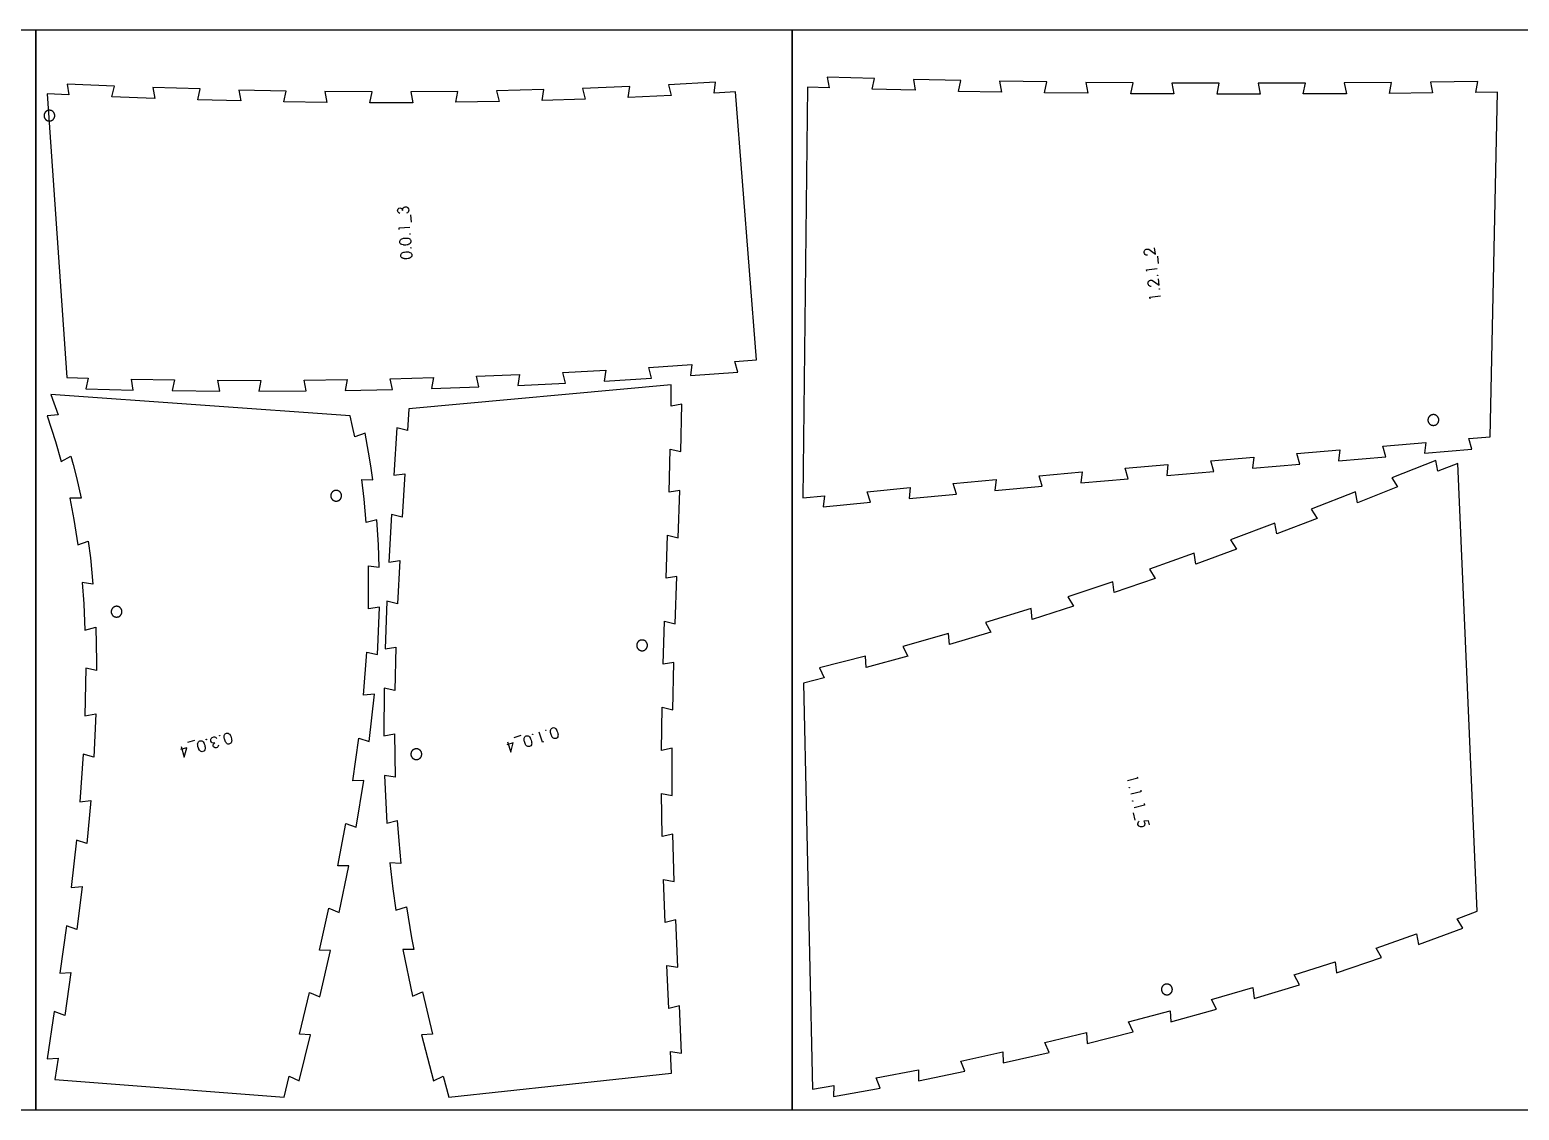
# Model space of a CAD drawing. Header units: millimetres. Extents: x 0 to 7990, y -2108 to -1000.
# Drawn here: x 4195 to 5573, y -2000 to -1000 of the extents above; entities that cross this region are included whole.
import ezdxf

# ---------------------------------------------------------------- set-up
doc = ezdxf.new("R2010")
doc.units = ezdxf.units.MM
doc.header["$MEASUREMENT"] = 0
for name, color, linetype, true_color in [('Default', 18, 'Continuous', 0x000000), ('nest$l_engrave_text', 5, 'Continuous', 0x0000ff), ('nest$l_inner_cut', 3, 'Continuous', 0x00ff00), ('nest$l_outer_cut', 1, 'Continuous', 0xff0000)]:
    doc.layers.add(name, color=color, linetype=linetype, true_color=true_color)

msp = doc.modelspace()

# ---------------------------------------------------------------- linework, layer by layer
at = {"layer": 'Default'}
for points in [[(3500, -2000), (3500, -1000), (4200, -1000), (4200, -2000)], [(4200, -2000), (4200, -1000), (4900, -1000), (4900, -2000)], [(4900, -2000), (4900, -1000), (5600, -1000), (5600, -2000)]]:
    msp.add_lwpolyline(points, close=True, dxfattribs=at)
at = {"layer": 'nest$l_engrave_text'}
for points in [[(4536.9, -1169.9), (4536.1, -1169.4), (4535.5, -1168.9), (4535.1, -1168.3), (4534.9, -1167.4), (4535, -1166.5), (4535.4, -1165.7), (4536.1, -1165.1), (4537, -1164.8), (4537.9, -1165), (4538.7, -1165.5), (4539.2, -1166.3), (4539.5, -1167.2), (4539.7, -1165.8), (4540.2, -1164.7), (4540.9, -1164.1), (4541.8, -1163.8), (4542.5, -1163.9), (4543.2, -1164), (4543.8, -1164.3), (4544.3, -1164.7), (4544.9, -1165.7), (4545.2, -1167.1), (4545.1, -1168), (4544.6, -1168.8), (4544.1, -1169.3), (4543.2, -1169.8)], [(4547.8, -1178.1), (4547.3, -1171.3)], [(4536.4, -1184.8), (4536.3, -1183.4), (4546.1, -1182.7)], [(5228.9, -1208.7), (5228.4, -1208.6), (5227.7, -1208.5), (5227.2, -1208.2), (5226.7, -1207.9), (5226.2, -1207.1), (5225.8, -1206.2), (5225.8, -1205.6), (5225.9, -1205.1), (5226, -1204.6), (5226.3, -1204.1), (5227.2, -1203.3), (5227.7, -1203), (5228.2, -1202.9), (5229.1, -1202.9), (5229.4, -1203), (5229.6, -1203), (5230, -1203.2), (5236.2, -1207.6), (5235.5, -1201.8)], [(5239.2, -1216.2), (5238.4, -1209.5)], [(5228.3, -1223.5), (5228.1, -1222.1), (5237.8, -1220.9)], [(5232.4, -1237.6), (5231.9, -1237.5), (5231.2, -1237.3), (5230.7, -1237.1), (5230.3, -1236.7), (5229.7, -1236), (5229.4, -1235), (5229.3, -1234.5), (5229.4, -1233.9), (5229.6, -1233.4), (5229.9, -1232.9), (5230.7, -1232.1), (5231.2, -1231.9), (5231.7, -1231.7), (5232.7, -1231.8), (5233, -1231.8), (5233.1, -1231.9), (5233.5, -1232.1), (5239.7, -1236.4), (5239, -1230.6)], [(5231.4, -1248.9), (5231.2, -1247.5), (5240.9, -1246.3)], [(4648.9, -1653.2), (4642.4, -1655.2)], [(4670.3, -1659), (4668.9, -1659.5), (4666, -1650.1)], [(4334.5, -1663.4), (4337.3, -1673.1), (4339.8, -1664.5), (4333.9, -1666.2)], [(4346.9, -1657.8), (4340.4, -1659.6)], [(4369.1, -1662.1), (4368.7, -1663), (4368.4, -1663.6), (4367.9, -1664.2), (4367.1, -1664.5), (4366.2, -1664.6), (4365.3, -1664.4), (4364.5, -1663.8), (4364.1, -1663), (4364.1, -1662.1), (4364.4, -1661.3), (4365.1, -1660.6), (4365.9, -1660.1), (4364.5, -1660.2), (4363.4, -1659.9), (4362.6, -1659.4), (4362.2, -1658.5), (4362, -1657.8), (4362, -1657.1), (4362.2, -1656.5), (4362.5, -1655.9), (4363.3, -1655.1), (4364.7, -1654.5), (4365.5, -1654.4), (4366.4, -1654.7), (4367, -1655.2), (4367.7, -1655.9)], [(4636.6, -1659.1), (4639.6, -1668.7), (4641.9, -1660.1), (4636.1, -1661.9)], [(5219.5, -1691.4), (5219.9, -1692.8), (5210.4, -1695.2)], [(5222.6, -1703.8), (5222.9, -1705.2), (5213.5, -1707.6)], [(5225.7, -1716.2), (5226, -1717.6), (5216.5, -1720)], [(5215.7, -1724.8), (5217.3, -1731.4)], [(5230.7, -1735.9), (5229.8, -1732.3), (5225.5, -1732.4), (5225.8, -1733), (5226.1, -1733.8), (5226.3, -1734.6), (5226.3, -1735.2), (5226.2, -1735.9), (5226, -1736.5), (5225.5, -1737.1), (5224.8, -1737.5), (5224.1, -1737.7), (5223.3, -1737.8), (5222.5, -1737.7), (5221.7, -1737.5), (5221, -1737), (5220.5, -1736.4), (5220.1, -1735.5), (5220.1, -1734.8), (5220.2, -1733.9), (5220.6, -1733.1), (5220.9, -1732.7), (5221.2, -1732.5), (5221.3, -1732.4)]]:
    msp.add_lwpolyline(points, dxfattribs=at)
for points in [[(4546.9, -1197.3), (4546.4, -1197.8), (4545.7, -1198.4), (4544.7, -1198.8), (4544.6, -1198.8), (4544.4, -1198.9), (4544.1, -1198.9), (4543.7, -1199), (4542.4, -1199.2), (4541.2, -1199.2), (4540.7, -1199.2), (4540.3, -1199.1), (4540.1, -1199.1), (4540, -1199.1), (4538.8, -1198.8), (4538.3, -1198.5), (4538, -1198.3), (4537.4, -1197.7), (4537.1, -1197.1), (4536.9, -1196.4), (4537, -1195.6), (4537.2, -1194.9), (4537.6, -1194.3), (4538.3, -1193.8), (4538.9, -1193.5), (4539.8, -1193.2), (4540.5, -1193), (4541.5, -1192.9), (4542.5, -1192.8), (4543.4, -1192.8), (4544.2, -1192.9), (4544.8, -1193), (4545.5, -1193.2), (4546.1, -1193.6), (4546.6, -1194.1), (4546.9, -1194.5), (4547.2, -1195.1), (4547.3, -1195.7), (4547.2, -1196.4)], [(4546.1, -1189), (4546.1, -1188.9), (4546.3, -1188.8), (4546.4, -1188.8), (4546.5, -1189), (4546.5, -1189.2), (4546.3, -1189.2), (4546.1, -1189.2)], [(4547.8, -1210), (4547.3, -1210.6), (4546.6, -1211.1), (4545.6, -1211.5), (4545.5, -1211.6), (4545.3, -1211.6), (4545, -1211.7), (4544.6, -1211.8), (4543.3, -1211.9), (4542.1, -1211.9), (4541.6, -1211.9), (4541.2, -1211.9), (4541, -1211.8), (4540.8, -1211.8), (4540.2, -1211.7), (4539.7, -1211.5), (4539.2, -1211.2), (4538.9, -1211.1), (4538.3, -1210.5), (4538, -1209.9), (4537.8, -1209.2), (4537.9, -1208.3), (4538.1, -1207.6), (4538.5, -1207.1), (4539.2, -1206.5), (4539.8, -1206.2), (4540.7, -1205.9), (4541.4, -1205.8), (4542.4, -1205.6), (4543.4, -1205.6), (4544.2, -1205.6), (4545.1, -1205.6), (4545.7, -1205.7), (4546.3, -1206), (4547, -1206.4), (4547.5, -1206.8), (4547.8, -1207.3), (4548.1, -1207.8), (4548.2, -1208.4), (4548.1, -1209.2)], [(4547, -1201.8), (4547, -1201.6), (4547.2, -1201.5), (4547.3, -1201.6), (4547.4, -1201.7), (4547.4, -1201.9), (4547.2, -1202), (4547, -1201.9)], [(5238.1, -1227.2), (5238.2, -1227.1), (5238.3, -1227), (5238.5, -1227), (5238.6, -1227.2), (5238.5, -1227.4), (5238.4, -1227.4), (5238.2, -1227.4)], [(5239.7, -1239.9), (5239.7, -1239.7), (5239.9, -1239.7), (5240, -1239.7), (5240.1, -1239.8), (5240.1, -1240), (5239.9, -1240.1), (5239.8, -1240.1)], [(4370.2, -1653.6), (4370.1, -1653.6), (4370, -1653.5), (4370, -1653.3), (4370.1, -1653.2), (4370.3, -1653.2), (4370.4, -1653.3), (4370.4, -1653.5)], [(4378.1, -1651.1), (4378.8, -1651.5), (4379.5, -1652.1), (4380.1, -1652.9), (4380.1, -1653), (4380.2, -1653.2), (4380.3, -1653.5), (4380.5, -1653.9), (4380.9, -1655.1), (4381.2, -1656.3), (4381.3, -1656.8), (4381.3, -1657.1), (4381.4, -1657.4), (4381.4, -1657.5), (4381.3, -1658.7), (4381.1, -1659.2), (4381, -1659.6), (4380.6, -1660.3), (4380, -1660.7), (4379.4, -1661), (4378.6, -1661.1), (4377.8, -1661.1), (4377.2, -1660.8), (4376.5, -1660.2), (4376.1, -1659.7), (4375.6, -1658.9), (4375.3, -1658.2), (4375, -1657.3), (4374.7, -1656.3), (4374.5, -1655.5), (4374.4, -1654.6), (4374.4, -1654.1), (4374.5, -1653.3), (4374.7, -1652.7), (4375.1, -1652.1), (4375.4, -1651.7), (4375.9, -1651.3), (4376.5, -1651.1), (4377.3, -1651)], [(4655.6, -1653.5), (4656.3, -1653.9), (4657, -1654.4), (4657.6, -1655.3), (4657.6, -1655.4), (4657.7, -1655.6), (4657.9, -1655.9), (4658, -1656.3), (4658.5, -1657.4), (4658.8, -1658.6), (4658.9, -1659.1), (4658.9, -1659.5), (4658.9, -1659.7), (4659, -1659.9), (4658.9, -1661.1), (4658.7, -1661.6), (4658.7, -1661.9), (4658.2, -1662.6), (4657.7, -1663.1), (4657, -1663.4), (4656.2, -1663.5), (4655.4, -1663.5), (4654.8, -1663.2), (4654.2, -1662.6), (4653.7, -1662.1), (4653.2, -1661.4), (4652.9, -1660.7), (4652.6, -1659.7), (4652.2, -1658.8), (4652.1, -1658), (4651.9, -1657.1), (4651.9, -1656.5), (4652, -1655.8), (4652.2, -1655.1), (4652.6, -1654.5), (4652.9, -1654.1), (4653.4, -1653.7), (4654, -1653.5), (4654.7, -1653.4)], [(4660, -1652.4), (4659.8, -1652.4), (4659.7, -1652.3), (4659.7, -1652.1), (4659.8, -1652), (4660, -1652), (4660.1, -1652.2), (4660.1, -1652.3)], [(4672.2, -1648.7), (4672, -1648.7), (4671.9, -1648.6), (4671.9, -1648.4), (4672.1, -1648.3), (4672.2, -1648.3), (4672.4, -1648.4), (4672.3, -1648.6)], [(4680, -1646.1), (4680.7, -1646.4), (4681.4, -1647), (4682, -1647.8), (4682.1, -1647.9), (4682.1, -1648.1), (4682.3, -1648.4), (4682.4, -1648.8), (4682.9, -1650), (4683.2, -1651.2), (4683.3, -1651.7), (4683.3, -1652), (4683.4, -1652.3), (4683.4, -1652.4), (4683.3, -1653.6), (4683.2, -1654.1), (4683.1, -1654.4), (4682.6, -1655.2), (4682.1, -1655.6), (4681.5, -1655.9), (4680.6, -1656.1), (4679.9, -1656), (4679.3, -1655.7), (4678.6, -1655.2), (4678.1, -1654.7), (4677.6, -1653.9), (4677.3, -1653.2), (4677, -1652.3), (4676.7, -1651.3), (4676.5, -1650.5), (4676.4, -1649.7), (4676.3, -1649.1), (4676.4, -1648.4), (4676.7, -1647.7), (4677, -1647.1), (4677.3, -1646.6), (4677.8, -1646.3), (4678.4, -1646), (4679.1, -1645.9)], [(4353.6, -1658.2), (4354.2, -1658.5), (4354.9, -1659.1), (4355.5, -1660), (4355.6, -1660), (4355.7, -1660.2), (4355.8, -1660.5), (4356, -1660.9), (4356.4, -1662.1), (4356.6, -1663.3), (4356.7, -1663.8), (4356.8, -1664.2), (4356.8, -1664.4), (4356.8, -1664.5), (4356.7, -1665.8), (4356.6, -1666.3), (4356.5, -1666.6), (4356, -1667.3), (4355.5, -1667.7), (4354.8, -1668), (4354, -1668.2), (4353.2, -1668.1), (4352.6, -1667.8), (4352, -1667.2), (4351.5, -1666.7), (4351.1, -1665.9), (4350.8, -1665.3), (4350.4, -1664.3), (4350.1, -1663.3), (4350, -1662.5), (4349.9, -1661.7), (4349.8, -1661.1), (4349.9, -1660.4), (4350.2, -1659.7), (4350.5, -1659.1), (4350.9, -1658.7), (4351.4, -1658.3), (4351.9, -1658.1), (4352.7, -1658)], [(4358, -1657.1), (4357.8, -1657.1), (4357.7, -1657), (4357.7, -1656.8), (4357.8, -1656.7), (4358, -1656.7), (4358.1, -1656.9), (4358.1, -1657)], [(5212.4, -1701.4), (5212.4, -1701.5), (5212.2, -1701.6), (5212, -1701.6), (5211.9, -1701.5), (5212, -1701.3), (5212.1, -1701.2), (5212.3, -1701.2)], [(5215.5, -1713.7), (5215.4, -1713.9), (5215.3, -1714), (5215.1, -1714), (5215, -1713.9), (5215, -1713.7), (5215.2, -1713.6), (5215.4, -1713.6)]]:
    msp.add_lwpolyline(points, close=True, dxfattribs=at)
at = {"layer": 'nest$l_inner_cut'}
for points in [[(4212.3, -1074.5), (4212.1, -1074.5), (4212, -1074.5), (4211.8, -1074.5), (4211.6, -1074.6), (4211.5, -1074.6), (4211.3, -1074.6), (4211.1, -1074.7), (4211, -1074.7), (4210.8, -1074.8), (4210.6, -1074.9), (4210.5, -1074.9), (4210.3, -1075), (4210.2, -1075.1), (4210, -1075.2), (4209.9, -1075.3), (4209.7, -1075.4), (4209.6, -1075.5), (4209.5, -1075.6), (4209.3, -1075.7), (4209.2, -1075.8), (4209.1, -1076), (4209, -1076.1), (4208.8, -1076.2), (4208.7, -1076.3), (4208.6, -1076.5), (4208.5, -1076.6), (4208.4, -1076.8), (4208.3, -1076.9), (4208.3, -1077.1), (4208.2, -1077.2), (4208.1, -1077.4), (4208, -1077.5), (4208, -1077.7), (4207.9, -1077.9), (4207.9, -1078), (4207.8, -1078.2), (4207.8, -1078.4), (4207.7, -1078.5), (4207.7, -1078.7), (4207.7, -1078.9), (4207.7, -1079.1), (4207.7, -1079.2), (4207.7, -1079.4), (4207.7, -1079.6), (4207.7, -1079.7), (4207.7, -1079.9), (4207.7, -1080.1), (4207.7, -1080.3), (4207.8, -1080.4), (4207.8, -1080.6), (4207.8, -1080.8), (4207.9, -1080.9), (4207.9, -1081.1), (4208, -1081.3), (4208.1, -1081.4), (4208.1, -1081.6), (4208.2, -1081.7), (4208.3, -1081.9), (4208.4, -1082), (4208.5, -1082.2), (4208.6, -1082.3), (4208.7, -1082.5), (4208.8, -1082.6), (4208.9, -1082.7), (4209, -1082.9), (4209.1, -1083), (4209.3, -1083.1), (4209.4, -1083.2), (4209.5, -1083.3), (4209.7, -1083.4), (4209.8, -1083.5), (4210, -1083.6), (4210.1, -1083.7), (4210.3, -1083.8), (4210.4, -1083.9), (4210.6, -1084), (4210.7, -1084.1), (4210.9, -1084.1), (4211, -1084.2), (4211.2, -1084.2), (4211.4, -1084.3), (4211.5, -1084.3), (4211.7, -1084.4), (4211.9, -1084.4), (4212.1, -1084.4), (4212.2, -1084.4), (4212.4, -1084.4), (4212.6, -1084.4), (4212.8, -1084.4), (4212.9, -1084.4), (4213.1, -1084.4), (4213.3, -1084.4), (4213.4, -1084.4), (4213.6, -1084.4), (4213.8, -1084.3), (4214, -1084.3), (4214.1, -1084.2), (4214.3, -1084.2), (4214.4, -1084.1), (4214.6, -1084), (4214.8, -1084), (4214.9, -1083.9), (4215.1, -1083.8), (4215.2, -1083.7), (4215.4, -1083.6), (4215.5, -1083.5), (4215.7, -1083.4), (4215.8, -1083.3), (4215.9, -1083.2), (4216.1, -1083.1), (4216.2, -1083), (4216.3, -1082.9), (4216.4, -1082.7), (4216.5, -1082.6), (4216.6, -1082.5), (4216.7, -1082.3), (4216.8, -1082.2), (4216.9, -1082), (4217, -1081.9), (4217.1, -1081.7), (4217.2, -1081.6), (4217.3, -1081.4), (4217.3, -1081.3), (4217.4, -1081.1), (4217.4, -1080.9), (4217.5, -1080.8), (4217.5, -1080.6), (4217.6, -1080.4), (4217.6, -1080.3), (4217.6, -1080.1), (4217.6, -1079.9), (4217.7, -1079.7), (4217.7, -1079.6), (4217.7, -1079.4), (4217.7, -1079.2), (4217.6, -1079.1), (4217.6, -1078.9), (4217.6, -1078.7), (4217.6, -1078.5), (4217.5, -1078.4), (4217.5, -1078.2), (4217.5, -1078), (4217.4, -1077.9), (4217.4, -1077.7), (4217.3, -1077.5), (4217.2, -1077.4), (4217.1, -1077.2), (4217.1, -1077.1), (4217, -1076.9), (4216.9, -1076.8), (4216.8, -1076.6), (4216.7, -1076.5), (4216.6, -1076.3), (4216.5, -1076.2), (4216.4, -1076.1), (4216.2, -1076), (4216.1, -1075.8), (4216, -1075.7), (4215.9, -1075.6), (4215.7, -1075.5), (4215.6, -1075.4), (4215.4, -1075.3), (4215.3, -1075.2), (4215.1, -1075.1), (4215, -1075), (4214.8, -1074.9), (4214.7, -1074.9), (4214.5, -1074.8), (4214.4, -1074.7), (4214.2, -1074.7), (4214, -1074.6), (4213.9, -1074.6), (4213.7, -1074.6), (4213.5, -1074.5), (4213.4, -1074.5), (4213.2, -1074.5), (4213, -1074.5), (4212.8, -1074.4), (4212.7, -1074.4), (4212.5, -1074.4)], [(5492.9, -1356.2), (5492.7, -1356.3), (5492.5, -1356.3), (5492.4, -1356.3), (5492.2, -1356.4), (5492, -1356.4), (5491.9, -1356.5), (5491.7, -1356.5), (5491.5, -1356.6), (5491.4, -1356.7), (5491.2, -1356.7), (5491.1, -1356.8), (5490.9, -1356.9), (5490.8, -1357), (5490.6, -1357.1), (5490.5, -1357.2), (5490.4, -1357.3), (5490.2, -1357.4), (5490.1, -1357.5), (5490, -1357.6), (5489.9, -1357.8), (5489.7, -1357.9), (5489.6, -1358), (5489.5, -1358.2), (5489.4, -1358.3), (5489.3, -1358.5), (5489.2, -1358.6), (5489.1, -1358.8), (5489.1, -1358.9), (5489, -1359.1), (5488.9, -1359.2), (5488.8, -1359.4), (5488.8, -1359.5), (5488.7, -1359.7), (5488.7, -1359.9), (5488.6, -1360), (5488.6, -1360.2), (5488.6, -1360.4), (5488.5, -1360.6), (5488.5, -1360.7), (5488.5, -1360.9), (5488.5, -1361.1), (5488.5, -1361.2), (5488.5, -1361.4), (5488.5, -1361.6), (5488.5, -1361.8), (5488.5, -1361.9), (5488.6, -1362.1), (5488.6, -1362.3), (5488.7, -1362.4), (5488.7, -1362.6), (5488.8, -1362.8), (5488.8, -1362.9), (5488.9, -1363.1), (5488.9, -1363.3), (5489, -1363.4), (5489.1, -1363.6), (5489.2, -1363.7), (5489.3, -1363.9), (5489.4, -1364), (5489.5, -1364.2), (5489.6, -1364.3), (5489.7, -1364.4), (5489.8, -1364.6), (5489.9, -1364.7), (5490, -1364.8), (5490.2, -1364.9), (5490.3, -1365), (5490.4, -1365.2), (5490.6, -1365.3), (5490.7, -1365.4), (5490.9, -1365.4), (5491, -1365.5), (5491.2, -1365.6), (5491.3, -1365.7), (5491.5, -1365.8), (5491.6, -1365.8), (5491.8, -1365.9), (5492, -1366), (5492.1, -1366), (5492.3, -1366.1), (5492.5, -1366.1), (5492.6, -1366.1), (5492.8, -1366.1), (5493, -1366.2), (5493.2, -1366.2), (5493.3, -1366.2), (5493.5, -1366.2), (5493.7, -1366.2), (5493.8, -1366.2), (5494, -1366.2), (5494.2, -1366.1), (5494.4, -1366.1), (5494.5, -1366.1), (5494.7, -1366), (5494.9, -1366), (5495, -1366), (5495.2, -1365.9), (5495.4, -1365.8), (5495.5, -1365.8), (5495.7, -1365.7), (5495.8, -1365.6), (5496, -1365.5), (5496.1, -1365.4), (5496.3, -1365.3), (5496.4, -1365.3), (5496.6, -1365.1), (5496.7, -1365), (5496.8, -1364.9), (5497, -1364.8), (5497.1, -1364.7), (5497.2, -1364.6), (5497.3, -1364.4), (5497.4, -1364.3), (5497.5, -1364.2), (5497.6, -1364), (5497.7, -1363.9), (5497.8, -1363.7), (5497.9, -1363.6), (5498, -1363.4), (5498.1, -1363.3), (5498.1, -1363.1), (5498.2, -1362.9), (5498.2, -1362.8), (5498.3, -1362.6), (5498.3, -1362.4), (5498.4, -1362.3), (5498.4, -1362.1), (5498.4, -1361.9), (5498.5, -1361.8), (5498.5, -1361.6), (5498.5, -1361.4), (5498.5, -1361.2), (5498.5, -1361.1), (5498.5, -1360.9), (5498.5, -1360.7), (5498.5, -1360.5), (5498.4, -1360.4), (5498.4, -1360.2), (5498.4, -1360), (5498.3, -1359.9), (5498.3, -1359.7), (5498.2, -1359.5), (5498.1, -1359.4), (5498.1, -1359.2), (5498, -1359.1), (5497.9, -1358.9), (5497.9, -1358.7), (5497.8, -1358.6), (5497.7, -1358.4), (5497.6, -1358.3), (5497.5, -1358.2), (5497.4, -1358), (5497.3, -1357.9), (5497.1, -1357.8), (5497, -1357.6), (5496.9, -1357.5), (5496.8, -1357.4), (5496.6, -1357.3), (5496.5, -1357.2), (5496.3, -1357.1), (5496.2, -1357), (5496.1, -1356.9), (5495.9, -1356.8), (5495.8, -1356.7), (5495.6, -1356.7), (5495.4, -1356.6), (5495.3, -1356.5), (5495.1, -1356.5), (5494.9, -1356.4), (5494.8, -1356.4), (5494.6, -1356.3), (5494.4, -1356.3), (5494.3, -1356.3), (5494.1, -1356.2), (5493.9, -1356.2), (5493.8, -1356.2), (5493.6, -1356.2), (5493.4, -1356.2), (5493.2, -1356.2), (5493.1, -1356.2)], [(4473.2, -1432.7), (4473.3, -1432.8), (4473.4, -1433), (4473.4, -1433.2), (4473.5, -1433.3), (4473.6, -1433.5), (4473.6, -1433.6), (4473.7, -1433.8), (4473.8, -1433.9), (4473.9, -1434.1), (4474, -1434.2), (4474.1, -1434.4), (4474.2, -1434.5), (4474.3, -1434.6), (4474.4, -1434.8), (4474.6, -1434.9), (4474.7, -1435), (4474.8, -1435.1), (4475, -1435.2), (4475.1, -1435.3), (4475.2, -1435.4), (4475.4, -1435.5), (4475.5, -1435.6), (4475.7, -1435.7), (4475.8, -1435.8), (4476, -1435.8), (4476.2, -1435.9), (4476.3, -1436), (4476.5, -1436), (4476.6, -1436.1), (4476.8, -1436.1), (4477, -1436.2), (4477.2, -1436.2), (4477.3, -1436.2), (4477.5, -1436.3), (4477.7, -1436.3), (4477.8, -1436.3), (4478, -1436.3), (4478.2, -1436.3), (4478.4, -1436.3), (4478.5, -1436.3), (4478.7, -1436.2), (4478.9, -1436.2), (4479.1, -1436.2), (4479.2, -1436.1), (4479.4, -1436.1), (4479.6, -1436.1), (4479.7, -1436), (4479.9, -1435.9), (4480, -1435.9), (4480.2, -1435.8), (4480.4, -1435.7), (4480.5, -1435.6), (4480.7, -1435.6), (4480.8, -1435.5), (4480.9, -1435.4), (4481.1, -1435.3), (4481.2, -1435.2), (4481.4, -1435), (4481.5, -1434.9), (4481.6, -1434.8), (4481.7, -1434.7), (4481.8, -1434.5), (4482, -1434.4), (4482.1, -1434.3), (4482.2, -1434.1), (4482.3, -1434), (4482.3, -1433.8), (4482.4, -1433.7), (4482.5, -1433.5), (4482.6, -1433.4), (4482.7, -1433.2), (4482.7, -1433.1), (4482.8, -1432.9), (4482.8, -1432.7), (4482.9, -1432.6), (4482.9, -1432.4), (4483, -1432.2), (4483, -1432.1), (4483, -1431.9), (4483, -1431.7), (4483, -1431.5), (4483.1, -1431.4), (4483.1, -1431.2), (4483, -1431), (4483, -1430.8), (4483, -1430.7), (4483, -1430.5), (4483, -1430.3), (4482.9, -1430.2), (4482.9, -1430), (4482.8, -1429.8), (4482.8, -1429.7), (4482.7, -1429.5), (4482.7, -1429.3), (4482.6, -1429.2), (4482.5, -1429), (4482.4, -1428.9), (4482.3, -1428.7), (4482.2, -1428.6), (4482.2, -1428.4), (4482.1, -1428.3), (4481.9, -1428.1), (4481.8, -1428), (4481.7, -1427.9), (4481.6, -1427.8), (4481.5, -1427.6), (4481.3, -1427.5), (4481.2, -1427.4), (4481.1, -1427.3), (4480.9, -1427.2), (4480.8, -1427.1), (4480.6, -1427), (4480.5, -1426.9), (4480.3, -1426.8), (4480.2, -1426.8), (4480, -1426.7), (4479.9, -1426.6), (4479.7, -1426.6), (4479.5, -1426.5), (4479.4, -1426.5), (4479.2, -1426.4), (4479, -1426.4), (4478.9, -1426.4), (4478.7, -1426.3), (4478.5, -1426.3), (4478.3, -1426.3), (4478.2, -1426.3), (4478, -1426.3), (4477.8, -1426.3), (4477.7, -1426.3), (4477.5, -1426.3), (4477.3, -1426.3), (4477.1, -1426.4), (4477, -1426.4), (4476.8, -1426.4), (4476.6, -1426.5), (4476.5, -1426.5), (4476.3, -1426.6), (4476.1, -1426.7), (4476, -1426.7), (4475.8, -1426.8), (4475.7, -1426.9), (4475.5, -1427), (4475.4, -1427.1), (4475.2, -1427.2), (4475.1, -1427.3), (4474.9, -1427.4), (4474.8, -1427.5), (4474.7, -1427.6), (4474.6, -1427.7), (4474.4, -1427.8), (4474.3, -1428), (4474.2, -1428.1), (4474.1, -1428.2), (4474, -1428.4), (4473.9, -1428.5), (4473.8, -1428.7), (4473.7, -1428.8), (4473.6, -1429), (4473.5, -1429.1), (4473.5, -1429.3), (4473.4, -1429.4), (4473.3, -1429.6), (4473.3, -1429.8), (4473.2, -1429.9), (4473.2, -1430.1), (4473.2, -1430.3), (4473.1, -1430.4), (4473.1, -1430.6), (4473.1, -1430.8), (4473.1, -1430.9), (4473.1, -1431.1), (4473.1, -1431.3), (4473.1, -1431.5), (4473.1, -1431.6), (4473.1, -1431.8), (4473.1, -1432), (4473.1, -1432.2), (4473.2, -1432.3), (4473.2, -1432.5)], [(4270, -1540), (4270.1, -1540.2), (4270.1, -1540.3), (4270.2, -1540.5), (4270.3, -1540.6), (4270.3, -1540.8), (4270.4, -1540.9), (4270.5, -1541.1), (4270.6, -1541.3), (4270.7, -1541.4), (4270.8, -1541.5), (4270.9, -1541.7), (4271, -1541.8), (4271.1, -1541.9), (4271.2, -1542.1), (4271.3, -1542.2), (4271.5, -1542.3), (4271.6, -1542.4), (4271.7, -1542.5), (4271.9, -1542.6), (4272, -1542.7), (4272.2, -1542.8), (4272.3, -1542.9), (4272.5, -1543), (4272.6, -1543.1), (4272.8, -1543.2), (4272.9, -1543.2), (4273.1, -1543.3), (4273.3, -1543.4), (4273.4, -1543.4), (4273.6, -1543.5), (4273.8, -1543.5), (4273.9, -1543.5), (4274.1, -1543.6), (4274.3, -1543.6), (4274.4, -1543.6), (4274.6, -1543.6), (4274.8, -1543.6), (4275, -1543.6), (4275.1, -1543.6), (4275.3, -1543.6), (4275.5, -1543.6), (4275.7, -1543.5), (4275.8, -1543.5), (4276, -1543.5), (4276.2, -1543.4), (4276.3, -1543.4), (4276.5, -1543.3), (4276.7, -1543.3), (4276.8, -1543.2), (4277, -1543.1), (4277.1, -1543), (4277.3, -1543), (4277.4, -1542.9), (4277.6, -1542.8), (4277.7, -1542.7), (4277.9, -1542.6), (4278, -1542.5), (4278.1, -1542.4), (4278.3, -1542.2), (4278.4, -1542.1), (4278.5, -1542), (4278.6, -1541.9), (4278.7, -1541.7), (4278.8, -1541.6), (4278.9, -1541.5), (4279, -1541.3), (4279.1, -1541.2), (4279.2, -1541), (4279.3, -1540.9), (4279.4, -1540.7), (4279.4, -1540.5), (4279.5, -1540.4), (4279.6, -1540.2), (4279.6, -1540.1), (4279.7, -1539.9), (4279.7, -1539.7), (4279.7, -1539.5), (4279.8, -1539.4), (4279.8, -1539.2), (4279.8, -1539), (4279.8, -1538.9), (4279.8, -1538.7), (4279.8, -1538.5), (4279.8, -1538.3), (4279.8, -1538.2), (4279.8, -1538), (4279.8, -1537.8), (4279.7, -1537.7), (4279.7, -1537.5), (4279.7, -1537.3), (4279.6, -1537.1), (4279.6, -1537), (4279.5, -1536.8), (4279.4, -1536.7), (4279.4, -1536.5), (4279.3, -1536.3), (4279.2, -1536.2), (4279.1, -1536), (4279, -1535.9), (4278.9, -1535.7), (4278.8, -1535.6), (4278.7, -1535.5), (4278.6, -1535.3), (4278.5, -1535.2), (4278.4, -1535.1), (4278.3, -1535), (4278.1, -1534.8), (4278, -1534.7), (4277.9, -1534.6), (4277.7, -1534.5), (4277.6, -1534.4), (4277.4, -1534.3), (4277.3, -1534.2), (4277.1, -1534.2), (4277, -1534.1), (4276.8, -1534), (4276.6, -1533.9), (4276.5, -1533.9), (4276.3, -1533.8), (4276.2, -1533.8), (4276, -1533.7), (4275.8, -1533.7), (4275.6, -1533.7), (4275.5, -1533.6), (4275.3, -1533.6), (4275.1, -1533.6), (4275, -1533.6), (4274.8, -1533.6), (4274.6, -1533.6), (4274.4, -1533.6), (4274.3, -1533.6), (4274.1, -1533.7), (4273.9, -1533.7), (4273.7, -1533.7), (4273.6, -1533.8), (4273.4, -1533.8), (4273.2, -1533.9), (4273.1, -1533.9), (4272.9, -1534), (4272.8, -1534.1), (4272.6, -1534.1), (4272.5, -1534.2), (4272.3, -1534.3), (4272.2, -1534.4), (4272, -1534.5), (4271.9, -1534.6), (4271.7, -1534.7), (4271.6, -1534.8), (4271.5, -1534.9), (4271.3, -1535), (4271.2, -1535.2), (4271.1, -1535.3), (4271, -1535.4), (4270.9, -1535.5), (4270.8, -1535.7), (4270.7, -1535.8), (4270.6, -1536), (4270.5, -1536.1), (4270.4, -1536.3), (4270.3, -1536.4), (4270.3, -1536.6), (4270.2, -1536.8), (4270.1, -1536.9), (4270.1, -1537.1), (4270, -1537.2), (4270, -1537.4), (4269.9, -1537.6), (4269.9, -1537.8), (4269.9, -1537.9), (4269.9, -1538.1), (4269.8, -1538.3), (4269.8, -1538.4), (4269.8, -1538.6), (4269.8, -1538.8), (4269.8, -1539), (4269.9, -1539.1), (4269.9, -1539.3), (4269.9, -1539.5), (4269.9, -1539.6), (4270, -1539.8)], [(4756.4, -1571.2), (4756.4, -1571.4), (4756.5, -1571.5), (4756.6, -1571.7), (4756.6, -1571.9), (4756.7, -1572), (4756.8, -1572.2), (4756.9, -1572.3), (4757, -1572.5), (4757.1, -1572.6), (4757.2, -1572.8), (4757.3, -1572.9), (4757.4, -1573), (4757.5, -1573.2), (4757.6, -1573.3), (4757.8, -1573.4), (4757.9, -1573.5), (4758, -1573.6), (4758.1, -1573.7), (4758.3, -1573.8), (4758.4, -1573.9), (4758.6, -1574), (4758.7, -1574.1), (4758.9, -1574.2), (4759, -1574.3), (4759.2, -1574.3), (4759.4, -1574.4), (4759.5, -1574.5), (4759.7, -1574.5), (4759.9, -1574.6), (4760, -1574.6), (4760.2, -1574.7), (4760.4, -1574.7), (4760.5, -1574.7), (4760.7, -1574.7), (4760.9, -1574.7), (4761.1, -1574.8), (4761.2, -1574.8), (4761.4, -1574.7), (4761.6, -1574.7), (4761.7, -1574.7), (4761.9, -1574.7), (4762.1, -1574.7), (4762.3, -1574.6), (4762.4, -1574.6), (4762.6, -1574.5), (4762.8, -1574.5), (4762.9, -1574.4), (4763.1, -1574.4), (4763.2, -1574.3), (4763.4, -1574.2), (4763.6, -1574.1), (4763.7, -1574.1), (4763.9, -1574), (4764, -1573.9), (4764.1, -1573.8), (4764.3, -1573.7), (4764.4, -1573.6), (4764.5, -1573.4), (4764.7, -1573.3), (4764.8, -1573.2), (4764.9, -1573.1), (4765, -1572.9), (4765.1, -1572.8), (4765.2, -1572.7), (4765.3, -1572.5), (4765.4, -1572.4), (4765.5, -1572.2), (4765.6, -1572.1), (4765.7, -1571.9), (4765.7, -1571.8), (4765.8, -1571.6), (4765.9, -1571.4), (4765.9, -1571.3), (4766, -1571.1), (4766, -1570.9), (4766.1, -1570.8), (4766.1, -1570.6), (4766.1, -1570.4), (4766.1, -1570.3), (4766.2, -1570.1), (4766.2, -1569.9), (4766.2, -1569.7), (4766.2, -1569.6), (4766.2, -1569.4), (4766.1, -1569.2), (4766.1, -1569.1), (4766.1, -1568.9), (4766.1, -1568.7), (4766, -1568.5), (4766, -1568.4), (4765.9, -1568.2), (4765.9, -1568), (4765.8, -1567.9), (4765.7, -1567.7), (4765.7, -1567.6), (4765.6, -1567.4), (4765.5, -1567.3), (4765.4, -1567.1), (4765.3, -1567), (4765.2, -1566.8), (4765.1, -1566.7), (4765, -1566.5), (4764.9, -1566.4), (4764.8, -1566.3), (4764.7, -1566.2), (4764.5, -1566), (4764.4, -1565.9), (4764.3, -1565.8), (4764.1, -1565.7), (4764, -1565.6), (4763.8, -1565.5), (4763.7, -1565.4), (4763.5, -1565.3), (4763.4, -1565.3), (4763.2, -1565.2), (4763.1, -1565.1), (4762.9, -1565.1), (4762.7, -1565), (4762.6, -1565), (4762.4, -1564.9), (4762.2, -1564.9), (4762.1, -1564.8), (4761.9, -1564.8), (4761.7, -1564.8), (4761.6, -1564.8), (4761.4, -1564.8), (4761.2, -1564.8), (4761, -1564.8), (4760.9, -1564.8), (4760.7, -1564.8), (4760.5, -1564.8), (4760.3, -1564.8), (4760.2, -1564.9), (4760, -1564.9), (4759.8, -1564.9), (4759.7, -1565), (4759.5, -1565), (4759.3, -1565.1), (4759.2, -1565.2), (4759, -1565.2), (4758.9, -1565.3), (4758.7, -1565.4), (4758.6, -1565.5), (4758.4, -1565.6), (4758.3, -1565.7), (4758.1, -1565.8), (4758, -1565.9), (4757.9, -1566), (4757.7, -1566.1), (4757.6, -1566.2), (4757.5, -1566.4), (4757.4, -1566.5), (4757.3, -1566.6), (4757.2, -1566.8), (4757.1, -1566.9), (4757, -1567), (4756.9, -1567.2), (4756.8, -1567.3), (4756.7, -1567.5), (4756.6, -1567.7), (4756.6, -1567.8), (4756.5, -1568), (4756.4, -1568.1), (4756.4, -1568.3), (4756.3, -1568.5), (4756.3, -1568.6), (4756.3, -1568.8), (4756.2, -1569), (4756.2, -1569.2), (4756.2, -1569.3), (4756.2, -1569.5), (4756.2, -1569.7), (4756.2, -1569.8), (4756.2, -1570), (4756.2, -1570.2), (4756.2, -1570.4), (4756.2, -1570.5), (4756.3, -1570.7), (4756.3, -1570.9), (4756.3, -1571)], [(4547.5, -1671.9), (4547.5, -1672.1), (4547.6, -1672.3), (4547.6, -1672.4), (4547.7, -1672.6), (4547.8, -1672.7), (4547.9, -1672.9), (4548, -1673), (4548, -1673.2), (4548.1, -1673.3), (4548.2, -1673.5), (4548.4, -1673.6), (4548.5, -1673.8), (4548.6, -1673.9), (4548.7, -1674), (4548.8, -1674.1), (4549, -1674.2), (4549.1, -1674.4), (4549.2, -1674.5), (4549.4, -1674.6), (4549.5, -1674.7), (4549.7, -1674.8), (4549.8, -1674.8), (4550, -1674.9), (4550.1, -1675), (4550.3, -1675.1), (4550.4, -1675.1), (4550.6, -1675.2), (4550.8, -1675.3), (4550.9, -1675.3), (4551.1, -1675.3), (4551.3, -1675.4), (4551.4, -1675.4), (4551.6, -1675.4), (4551.8, -1675.5), (4551.9, -1675.5), (4552.1, -1675.5), (4552.3, -1675.5), (4552.5, -1675.5), (4552.6, -1675.5), (4552.8, -1675.4), (4553, -1675.4), (4553.2, -1675.4), (4553.3, -1675.4), (4553.5, -1675.3), (4553.7, -1675.3), (4553.8, -1675.2), (4554, -1675.2), (4554.2, -1675.1), (4554.3, -1675), (4554.5, -1675), (4554.6, -1674.9), (4554.8, -1674.8), (4554.9, -1674.7), (4555.1, -1674.6), (4555.2, -1674.5), (4555.3, -1674.4), (4555.5, -1674.3), (4555.6, -1674.2), (4555.7, -1674.1), (4555.9, -1673.9), (4556, -1673.8), (4556.1, -1673.7), (4556.2, -1673.5), (4556.3, -1673.4), (4556.4, -1673.3), (4556.5, -1673.1), (4556.6, -1673), (4556.7, -1672.8), (4556.7, -1672.7), (4556.8, -1672.5), (4556.9, -1672.3), (4556.9, -1672.2), (4557, -1672), (4557.1, -1671.8), (4557.1, -1671.7), (4557.1, -1671.5), (4557.2, -1671.3), (4557.2, -1671.2), (4557.2, -1671), (4557.2, -1670.8), (4557.2, -1670.6), (4557.2, -1670.5), (4557.2, -1670.3), (4557.2, -1670.1), (4557.2, -1670), (4557.2, -1669.8), (4557.2, -1669.6), (4557.1, -1669.4), (4557.1, -1669.3), (4557.1, -1669.1), (4557, -1668.9), (4556.9, -1668.8), (4556.9, -1668.6), (4556.8, -1668.4), (4556.7, -1668.3), (4556.7, -1668.1), (4556.6, -1668), (4556.5, -1667.8), (4556.4, -1667.7), (4556.3, -1667.5), (4556.2, -1667.4), (4556.1, -1667.3), (4556, -1667.1), (4555.9, -1667), (4555.7, -1666.9), (4555.6, -1666.8), (4555.5, -1666.7), (4555.3, -1666.5), (4555.2, -1666.4), (4555.1, -1666.3), (4554.9, -1666.2), (4554.8, -1666.2), (4554.6, -1666.1), (4554.5, -1666), (4554.3, -1665.9), (4554.1, -1665.9), (4554, -1665.8), (4553.8, -1665.7), (4553.6, -1665.7), (4553.5, -1665.6), (4553.3, -1665.6), (4553.1, -1665.6), (4553, -1665.5), (4552.8, -1665.5), (4552.6, -1665.5), (4552.5, -1665.5), (4552.3, -1665.5), (4552.1, -1665.5), (4551.9, -1665.5), (4551.8, -1665.5), (4551.6, -1665.5), (4551.4, -1665.5), (4551.2, -1665.6), (4551.1, -1665.6), (4550.9, -1665.7), (4550.7, -1665.7), (4550.6, -1665.8), (4550.4, -1665.8), (4550.3, -1665.9), (4550.1, -1666), (4549.9, -1666), (4549.8, -1666.1), (4549.6, -1666.2), (4549.5, -1666.3), (4549.3, -1666.4), (4549.2, -1666.5), (4549.1, -1666.6), (4548.9, -1666.7), (4548.8, -1666.8), (4548.7, -1667), (4548.6, -1667.1), (4548.5, -1667.2), (4548.3, -1667.4), (4548.2, -1667.5), (4548.1, -1667.6), (4548, -1667.8), (4547.9, -1667.9), (4547.9, -1668.1), (4547.8, -1668.2), (4547.7, -1668.4), (4547.6, -1668.5), (4547.6, -1668.7), (4547.5, -1668.9), (4547.5, -1669), (4547.4, -1669.2), (4547.4, -1669.4), (4547.3, -1669.5), (4547.3, -1669.7), (4547.3, -1669.9), (4547.3, -1670.1), (4547.3, -1670.2), (4547.2, -1670.4), (4547.2, -1670.6), (4547.3, -1670.7), (4547.3, -1670.9), (4547.3, -1671.1), (4547.3, -1671.3), (4547.3, -1671.4), (4547.4, -1671.6), (4547.4, -1671.8)], [(5248.1, -1893), (5248.2, -1893), (5248.4, -1892.9), (5248.6, -1892.9), (5248.7, -1892.8), (5248.9, -1892.8), (5249.1, -1892.7), (5249.2, -1892.6), (5249.4, -1892.5), (5249.5, -1892.4), (5249.7, -1892.3), (5249.8, -1892.2), (5249.9, -1892.1), (5250.1, -1892), (5250.2, -1891.9), (5250.3, -1891.8), (5250.5, -1891.7), (5250.6, -1891.5), (5250.7, -1891.4), (5250.8, -1891.3), (5250.9, -1891.1), (5251, -1891), (5251.1, -1890.9), (5251.2, -1890.7), (5251.3, -1890.6), (5251.3, -1890.4), (5251.4, -1890.2), (5251.5, -1890.1), (5251.6, -1889.9), (5251.6, -1889.8), (5251.7, -1889.6), (5251.7, -1889.4), (5251.8, -1889.3), (5251.8, -1889.1), (5251.8, -1888.9), (5251.8, -1888.7), (5251.9, -1888.6), (5251.9, -1888.4), (5251.9, -1888.2), (5251.9, -1888), (5251.9, -1887.9), (5251.8, -1887.7), (5251.8, -1887.5), (5251.8, -1887.4), (5251.8, -1887.2), (5251.7, -1887), (5251.7, -1886.9), (5251.6, -1886.7), (5251.6, -1886.5), (5251.5, -1886.4), (5251.5, -1886.2), (5251.4, -1886), (5251.3, -1885.9), (5251.2, -1885.7), (5251.1, -1885.6), (5251, -1885.4), (5250.9, -1885.3), (5250.8, -1885.2), (5250.7, -1885), (5250.6, -1884.9), (5250.5, -1884.8), (5250.4, -1884.6), (5250.3, -1884.5), (5250.1, -1884.4), (5250, -1884.3), (5249.9, -1884.2), (5249.7, -1884.1), (5249.6, -1884), (5249.4, -1883.9), (5249.3, -1883.8), (5249.1, -1883.7), (5249, -1883.6), (5248.8, -1883.6), (5248.6, -1883.5), (5248.5, -1883.5), (5248.3, -1883.4), (5248.1, -1883.4), (5248, -1883.3), (5247.8, -1883.3), (5247.6, -1883.2), (5247.5, -1883.2), (5247.3, -1883.2), (5247.1, -1883.2), (5246.9, -1883.2), (5246.8, -1883.2), (5246.6, -1883.2), (5246.4, -1883.2), (5246.3, -1883.2), (5246.1, -1883.2), (5245.9, -1883.3), (5245.7, -1883.3), (5245.6, -1883.4), (5245.4, -1883.4), (5245.2, -1883.5), (5245.1, -1883.5), (5244.9, -1883.6), (5244.8, -1883.7), (5244.6, -1883.7), (5244.4, -1883.8), (5244.3, -1883.9), (5244.2, -1884), (5244, -1884.1), (5243.9, -1884.2), (5243.7, -1884.3), (5243.6, -1884.4), (5243.5, -1884.5), (5243.3, -1884.6), (5243.2, -1884.8), (5243.1, -1884.9), (5243, -1885), (5242.9, -1885.2), (5242.8, -1885.3), (5242.7, -1885.4), (5242.6, -1885.6), (5242.5, -1885.7), (5242.4, -1885.9), (5242.3, -1886.1), (5242.3, -1886.2), (5242.2, -1886.4), (5242.1, -1886.5), (5242.1, -1886.7), (5242, -1886.9), (5242, -1887), (5242, -1887.2), (5241.9, -1887.4), (5241.9, -1887.5), (5241.9, -1887.7), (5241.9, -1887.9), (5241.9, -1888.1), (5241.9, -1888.2), (5241.9, -1888.4), (5241.9, -1888.6), (5241.9, -1888.8), (5241.9, -1888.9), (5242, -1889.1), (5242, -1889.3), (5242, -1889.4), (5242.1, -1889.6), (5242.1, -1889.8), (5242.2, -1889.9), (5242.2, -1890.1), (5242.3, -1890.3), (5242.4, -1890.4), (5242.5, -1890.6), (5242.6, -1890.7), (5242.6, -1890.9), (5242.7, -1891), (5242.8, -1891.2), (5242.9, -1891.3), (5243.1, -1891.4), (5243.2, -1891.6), (5243.3, -1891.7), (5243.4, -1891.8), (5243.5, -1891.9), (5243.7, -1892), (5243.8, -1892.1), (5243.9, -1892.2), (5244.1, -1892.3), (5244.2, -1892.4), (5244.4, -1892.5), (5244.5, -1892.6), (5244.7, -1892.7), (5244.8, -1892.8), (5245, -1892.8), (5245.2, -1892.9), (5245.3, -1892.9), (5245.5, -1893), (5245.7, -1893), (5245.8, -1893.1), (5246, -1893.1), (5246.2, -1893.1), (5246.4, -1893.2), (5246.5, -1893.2), (5246.7, -1893.2), (5246.9, -1893.2), (5247, -1893.2), (5247.2, -1893.2), (5247.4, -1893.2), (5247.6, -1893.1), (5247.7, -1893.1), (5247.9, -1893.1)]]:
    msp.add_lwpolyline(points, close=True, dxfattribs=at)
at = {"layer": 'nest$l_outer_cut'}
for points in [[(5552.7, -1057.6), (5532.7, -1057.9), (5534.6, -1047.9), (5490.7, -1048.5), (5492.8, -1058.4), (5452.9, -1058.9), (5454.8, -1048.9), (5410.9, -1049.2), (5413, -1059.2), (5373.1, -1059.4), (5375.1, -1049.4), (5331.2, -1049.5), (5333.2, -1059.5), (5293.3, -1059.5), (5295.3, -1049.5), (5251.4, -1049.4), (5253.4, -1059.4), (5213.5, -1059.2), (5215.6, -1049.2), (5171.7, -1048.8), (5173.6, -1058.8), (5133.7, -1058.3), (5135.9, -1048.3), (5092, -1047.7), (5093.8, -1057.7), (5053.9, -1057), (5056.2, -1047), (5012.3, -1046), (5014, -1056), (4974.2, -1055), (4976.4, -1045.1), (4932.6, -1043.8), (4934.3, -1053.8), (4914.3, -1053.2), (4910, -1433.3), (4929.9, -1431.4), (4928.8, -1441.5), (4972.5, -1437.3), (4969.6, -1427.5), (5009.3, -1423.7), (5008.3, -1433.9), (5052, -1429.8), (5049.1, -1420), (5088.8, -1416.3), (5087.7, -1426.5), (5131.4, -1422.5), (5128.6, -1412.7), (5168.3, -1409.2), (5167.2, -1419.3), (5210.9, -1415.5), (5208.1, -1405.7), (5247.8, -1402.3), (5246.7, -1412.4), (5290.4, -1408.7), (5287.6, -1398.9), (5327.4, -1395.5), (5326.2, -1405.7), (5370, -1402), (5367.2, -1392.2), (5406.9, -1388.8), (5405.8, -1398.9), (5449.5, -1395.2), (5446.7, -1385.4), (5486.4, -1381.9), (5485.3, -1392), (5529.1, -1388.1), (5526.2, -1378.4), (5546.1, -1376.6)], [(4847.7, -1057.4), (4827.8, -1058.6), (4829.2, -1048.5), (4785.5, -1050.8), (4788, -1060.7), (4748.2, -1062.6), (4749.8, -1052.5), (4706, -1054.3), (4708.4, -1064.2), (4668.6, -1065.5), (4670.3, -1055.4), (4626.5, -1056.5), (4628.8, -1066.5), (4588.9, -1067.1), (4590.8, -1057.1), (4547, -1057.5), (4549.1, -1067.5), (4509.3, -1067.5), (4511.3, -1057.5), (4467.5, -1057.2), (4469.4, -1067.2), (4429.6, -1066.7), (4431.8, -1056.7), (4388, -1055.8), (4389.8, -1065.8), (4350, -1064.8), (4352.3, -1054.8), (4308.5, -1053.4), (4310.1, -1063.5), (4270.3, -1062), (4272.8, -1052.1), (4229, -1050.2), (4230.5, -1060.3), (4210.6, -1059.3), (4228.7, -1321.8), (4248.6, -1322.4), (4246.4, -1332.3), (4290.3, -1333.4), (4288.6, -1323.3), (4328.5, -1324), (4326.4, -1334), (4370.3, -1334.4), (4368.4, -1324.4), (4408.3, -1324.5), (4406.4, -1334.5), (4450.3, -1334.3), (4448.3, -1324.3), (4488.2, -1323.8), (4486.4, -1333.8), (4530.3, -1333), (4528.1, -1323), (4568, -1321.9), (4566.4, -1332), (4610.2, -1330.5), (4607.9, -1320.6), (4647.8, -1319), (4646.3, -1329.1), (4690.2, -1327), (4687.7, -1317.1), (4727.6, -1315), (4726.2, -1325.1), (4770, -1322.4), (4767.4, -1312.6), (4807.3, -1309.9), (4806, -1320.1), (4849.8, -1316.9), (4847.1, -1307.1), (4867, -1305.5)], [(4545.3, -1350.9), (4544.1, -1370.9), (4534.2, -1368.3), (4531.4, -1412.3), (4541.5, -1411), (4539.1, -1451), (4529.2, -1448.5), (4526.8, -1492.6), (4536.9, -1491.1), (4534.9, -1531.2), (4525, -1528.8), (4523.3, -1573), (4533.4, -1571.3), (4532.3, -1611.5), (4522.4, -1609.4), (4522.1, -1653.5), (4532.1, -1651.6), (4532.7, -1691.7), (4522.7, -1690.2), (4524.8, -1734.3), (4534.6, -1731.8), (4536, -1750.7), (4538, -1771.8), (4527.8, -1771.1), (4530.6, -1795.2), (4533.4, -1814.9), (4543, -1811.7), (4547.8, -1840.3), (4549.8, -1851.2), (4539.6, -1851.3), (4548.7, -1894.5), (4558, -1890.5), (4567.3, -1929.6), (4557.1, -1930.1), (4568, -1972.9), (4577.2, -1968.5), (4582.3, -1987.9), (4788.4, -1965.6), (4787.6, -1945.7), (4797.7, -1947.2), (4795.9, -1903.4), (4785.9, -1905.9), (4784.2, -1866.1), (4794.2, -1867.6), (4792.3, -1823.8), (4782.4, -1826.3), (4780.9, -1786.5), (4791, -1788.2), (4789.7, -1744.4), (4779.7, -1746.6), (4779.1, -1706.8), (4789.1, -1708.8), (4789.1, -1665), (4779.1, -1667), (4779.6, -1627.1), (4789.6, -1629.4), (4790.7, -1585.6), (4780.6, -1587.3), (4781.9, -1547.5), (4791.9, -1549.9), (4793.4, -1506.1), (4783.4, -1507.7), (4784.8, -1467.9), (4794.7, -1470.2), (4796.2, -1426.4), (4786.1, -1428.1), (4787.2, -1388.3), (4797.1, -1390.4), (4798, -1346.6), (4788, -1348.4), (4788.2, -1328.5)], [(4429.8, -1988), (4434.6, -1968.6), (4443.8, -1972.9), (4454.3, -1930.2), (4444.1, -1929.7), (4453.5, -1890.9), (4462.8, -1895.1), (4472.8, -1852.3), (4462.6, -1852), (4471.4, -1812.9), (4480.7, -1816.9), (4489.7, -1773.9), (4479.5, -1773.8), (4486.9, -1734.5), (4496.5, -1738.1), (4503.7, -1694.7), (4493.5, -1695.1), (4499, -1655.5), (4508.7, -1658.6), (4513.5, -1614.8), (4503.4, -1615.8), (4506.4, -1575.9), (4516.3, -1578.3), (4517, -1564.4), (4518, -1534.3), (4508, -1535.9), (4508.1, -1505.8), (4507.9, -1496), (4517.9, -1497.5), (4517.2, -1476.8), (4515.8, -1453.6), (4505.9, -1456), (4504, -1434.5), (4501.8, -1416.3), (4512, -1416.6), (4510.1, -1403.7), (4508.1, -1390.9), (4504.8, -1373.2), (4495.3, -1376.8), (4493.2, -1367.1), (4491, -1357.3), (4213.9, -1337.5), (4220.7, -1356.4), (4210.5, -1357.4), (4218.2, -1381), (4223.6, -1399.5), (4232.6, -1394.7), (4234.6, -1402.2), (4237.6, -1414.5), (4241.9, -1433.6), (4231.6, -1433.4), (4235.4, -1453.2), (4239, -1476.8), (4248.6, -1473.2), (4250.6, -1488.8), (4253, -1513), (4242.9, -1511.6), (4244.4, -1531.4), (4245.6, -1555.6), (4255.5, -1553), (4256.2, -1584.7), (4256.2, -1593.1), (4246.3, -1590.9), (4245.5, -1635), (4255.6, -1633.2), (4253.8, -1673.2), (4243.9, -1670.5), (4240.8, -1714.5), (4251, -1713.2), (4247.3, -1753.1), (4237.6, -1750.1), (4232.8, -1793.9), (4243, -1793), (4238, -1832.8), (4228.4, -1829.4), (4222.4, -1873.1), (4232.6, -1872.5), (4226.8, -1912.2), (4217.2, -1908.7), (4210.5, -1952.3), (4220.7, -1951.8), (4217.6, -1971.6)], [(5516.2, -1401.3), (5497.6, -1408.5), (5495.8, -1398.5), (5454.9, -1414.6), (5460.4, -1423.1), (5423.2, -1437.7), (5421.4, -1427.7), (5380.4, -1443.7), (5385.9, -1452.3), (5348.6, -1466.6), (5346.9, -1456.5), (5305.8, -1472), (5311.2, -1480.7), (5273.6, -1494.5), (5272.2, -1484.4), (5230.7, -1499.1), (5236, -1507.9), (5198.2, -1520.9), (5196.9, -1510.8), (5155.2, -1524.7), (5160.3, -1533.5), (5122.2, -1545.8), (5121.1, -1535.6), (5079.1, -1548.6), (5084, -1557.6), (5045.6, -1568.9), (5044.9, -1558.7), (5002.5, -1570.7), (5007.2, -1579.8), (4968.5, -1590.1), (4968, -1579.9), (4925.4, -1590.7), (4929.8, -1599.9), (4910.4, -1604.6), (4919, -1980.4), (4938.6, -1977), (4938.4, -1987.2), (4981.6, -1979.5), (4977.9, -1970), (5017, -1962.5), (5017.1, -1972.7), (5060, -1963.9), (5056.1, -1954.5), (5095, -1946.1), (5095.3, -1956.3), (5138, -1946.5), (5133.9, -1937.2), (5172.6, -1928), (5173.1, -1938.1), (5215.7, -1927.5), (5211.3, -1918.2), (5249.8, -1908.1), (5250.6, -1918.3), (5292.8, -1906.6), (5288.3, -1897.5), (5326.5, -1886.4), (5327.5, -1896.5), (5369.5, -1883.8), (5364.7, -1874.8), (5402.6, -1862.6), (5403.9, -1872.7), (5445.5, -1858.8), (5440.4, -1849.9), (5478, -1836.7), (5479.6, -1846.7), (5520.7, -1831.5), (5515.4, -1822.9), (5534, -1815.8)]]:
    msp.add_lwpolyline(points, close=True, dxfattribs=at)

doc.saveas('drawing.dxf')
